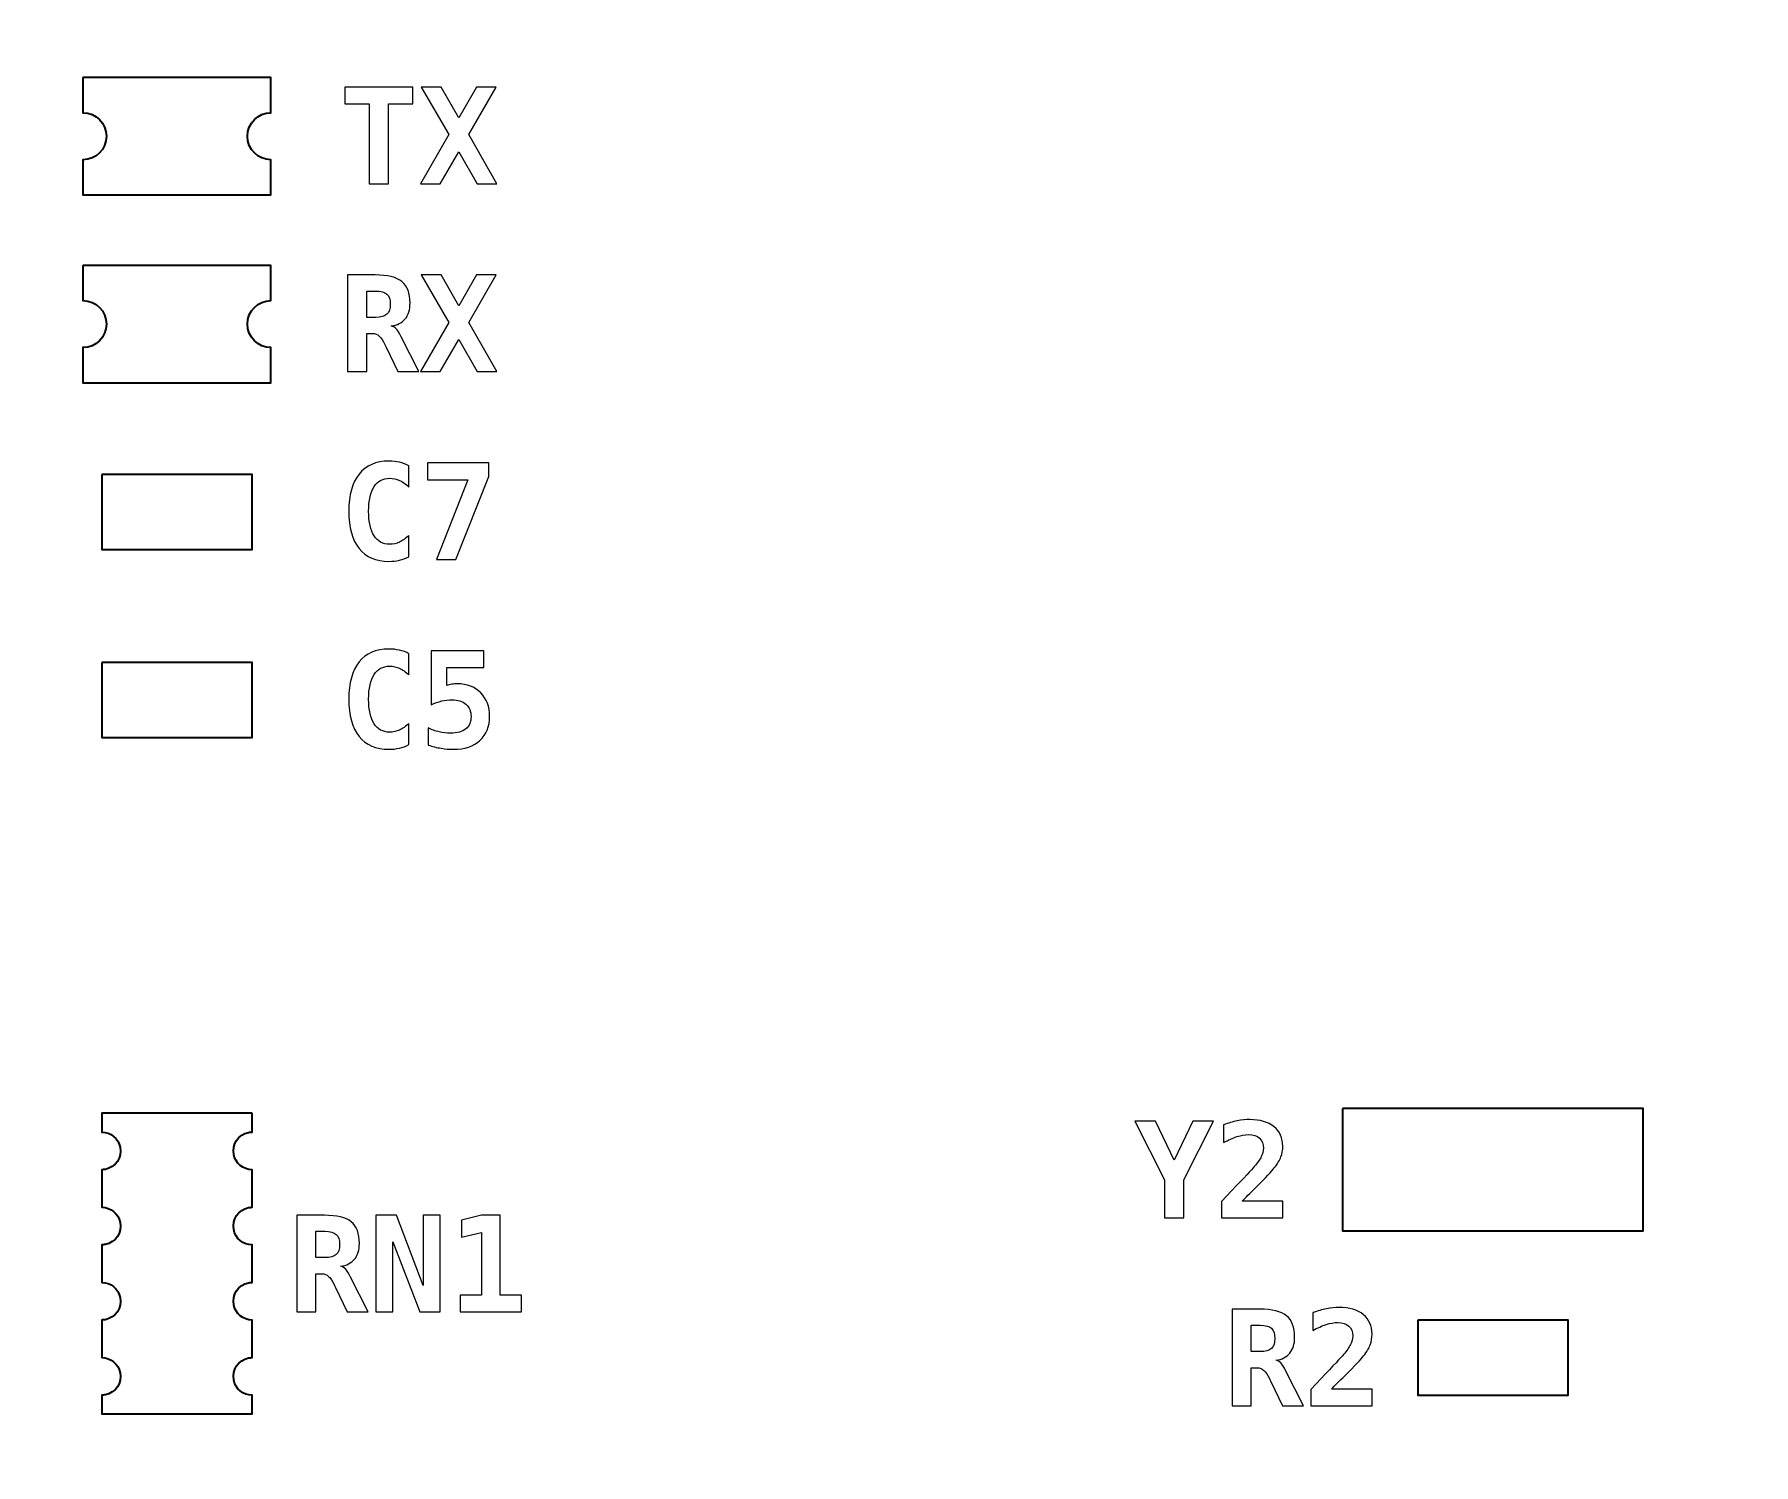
# Model space of a CAD drawing. Header units: centimetres. Extents: x -14.31 to -6.69, y -17.55 to -12.15.
# Drawn here: x -10.959 to -9.13, y -15.315 to -13.793 of the extents above; entities that cross this region are included whole.
import ezdxf

# ---------------------------------------------------------------- set-up
doc = ezdxf.new("R2010")
doc.units = ezdxf.units.CM
doc.header["$MEASUREMENT"] = 0
doc.layers.add('Layer 1', color=7, linetype='Continuous')

msp = doc.modelspace()

# ---------------------------------------------------------------- linework, layer by layer
at = {"layer": 'Layer 1', "color": 7, "lineweight": 35}
for points, knots in [([(-13.60478, -12.19155), (-13.60478, -12.19155), (-13.60478, -17.54618), (-13.60478, -17.54618), (-13.60478, -17.54618), (-13.60478, -17.54618), (-7.00326, -17.54618), (-7.00326, -17.54618), (-7.00326, -17.54618), (-7.00326, -17.54618), (-6.91925, -17.25396), (-6.91925, -17.25396), (-6.91925, -17.25396), (-6.91925, -17.25396), (-6.69233, -17.01606), (-6.69233, -17.01606), (-6.69233, -17.01606), (-6.69233, -17.01606), (-6.69233, -13.6785), (-6.69233, -13.6785), (-6.69233, -13.6785), (-6.69233, -13.6785), (-6.91782, -13.42932), (-6.91782, -13.42932), (-6.91782, -13.42932), (-6.91782, -13.42932), (-6.91782, -12.15382), (-6.91782, -12.15382), (-6.91782, -12.15382), (-6.91782, -12.15382), (-13.60478, -12.19155), (-13.60478, -12.19155)], [0, 0, 0, 0, 0.125, 0.125, 0.125, 0.125, 0.25, 0.25, 0.25, 0.25, 0.375, 0.375, 0.375, 0.375, 0.5, 0.5, 0.5, 0.5, 0.625, 0.625, 0.625, 0.625, 0.75, 0.75, 0.75, 0.75, 0.875, 0.875, 0.875, 0.875, 1, 1, 1, 1]), ([(-10.90767, -13.83894), (-10.90767, -13.83894), (-10.70767, -13.83894), (-10.70767, -13.83894), (-10.70767, -13.83894), (-10.70767, -13.83894), (-10.70767, -13.87645), (-10.70767, -13.87645), (-10.70767, -13.87645), (-10.72148, -13.87646), (-10.73267, -13.88764), (-10.73267, -13.90145), (-10.73267, -13.90145), (-10.73267, -13.91525), (-10.72148, -13.92644), (-10.70767, -13.92645), (-10.70767, -13.92645), (-10.70767, -13.92645), (-10.70767, -13.96394), (-10.70767, -13.96394), (-10.70767, -13.96394), (-10.70767, -13.96394), (-10.90767, -13.96394), (-10.90767, -13.96394), (-10.90767, -13.96394), (-10.90767, -13.96394), (-10.90767, -13.92645), (-10.90767, -13.92645), (-10.90767, -13.92645), (-10.90767, -13.92645), (-10.90766, -13.92645), (-10.90766, -13.92645), (-10.90766, -13.92645), (-10.89386, -13.92645), (-10.88267, -13.91525), (-10.88267, -13.90145), (-10.88267, -13.90145), (-10.88267, -13.88764), (-10.89386, -13.87645), (-10.90766, -13.87645), (-10.90766, -13.87645), (-10.90766, -13.87645), (-10.90767, -13.87645), (-10.90767, -13.87645), (-10.90767, -13.87645), (-10.90767, -13.87645), (-10.90767, -13.83894), (-10.90767, -13.83894)], [0, 0, 0, 0, 0.0833333, 0.0833333, 0.0833333, 0.0833333, 0.1666667, 0.1666667, 0.1666667, 0.1666667, 0.25, 0.25, 0.25, 0.25, 0.3333333, 0.3333333, 0.3333333, 0.3333333, 0.4166667, 0.4166667, 0.4166667, 0.4166667, 0.5, 0.5, 0.5, 0.5, 0.5833333, 0.5833333, 0.5833333, 0.5833333, 0.6666667, 0.6666667, 0.6666667, 0.6666667, 0.75, 0.75, 0.75, 0.75, 0.8333333, 0.8333333, 0.8333333, 0.8333333, 0.9166667, 0.9166667, 0.9166667, 0.9166667, 1, 1, 1, 1]), ([(-10.90767, -14.03894), (-10.90767, -14.03894), (-10.70767, -14.03894), (-10.70767, -14.03894), (-10.70767, -14.03894), (-10.70767, -14.03894), (-10.70767, -14.07645), (-10.70767, -14.07645), (-10.70767, -14.07645), (-10.72148, -14.07646), (-10.73267, -14.08764), (-10.73267, -14.10145), (-10.73267, -14.10145), (-10.73267, -14.11525), (-10.72148, -14.12644), (-10.70767, -14.12645), (-10.70767, -14.12645), (-10.70767, -14.12645), (-10.70767, -14.16394), (-10.70767, -14.16394), (-10.70767, -14.16394), (-10.70767, -14.16394), (-10.90767, -14.16394), (-10.90767, -14.16394), (-10.90767, -14.16394), (-10.90767, -14.16394), (-10.90767, -14.12645), (-10.90767, -14.12645), (-10.90767, -14.12645), (-10.90767, -14.12645), (-10.90766, -14.12645), (-10.90766, -14.12645), (-10.90766, -14.12645), (-10.89386, -14.12645), (-10.88267, -14.11525), (-10.88267, -14.10145), (-10.88267, -14.10145), (-10.88267, -14.08764), (-10.89386, -14.07645), (-10.90766, -14.07645), (-10.90766, -14.07645), (-10.90766, -14.07645), (-10.90767, -14.07645), (-10.90767, -14.07645), (-10.90767, -14.07645), (-10.90767, -14.07645), (-10.90767, -14.03894), (-10.90767, -14.03894)], [0, 0, 0, 0, 0.0833333, 0.0833333, 0.0833333, 0.0833333, 0.1666667, 0.1666667, 0.1666667, 0.1666667, 0.25, 0.25, 0.25, 0.25, 0.3333333, 0.3333333, 0.3333333, 0.3333333, 0.4166667, 0.4166667, 0.4166667, 0.4166667, 0.5, 0.5, 0.5, 0.5, 0.5833333, 0.5833333, 0.5833333, 0.5833333, 0.6666667, 0.6666667, 0.6666667, 0.6666667, 0.75, 0.75, 0.75, 0.75, 0.8333333, 0.8333333, 0.8333333, 0.8333333, 0.9166667, 0.9166667, 0.9166667, 0.9166667, 1, 1, 1, 1]), ([(-10.88767, -14.26144), (-10.88767, -14.26144), (-10.72767, -14.26144), (-10.72767, -14.26144), (-10.72767, -14.26144), (-10.72767, -14.26144), (-10.72767, -14.34144), (-10.72767, -14.34144), (-10.72767, -14.34144), (-10.72767, -14.34144), (-10.88767, -14.34144), (-10.88767, -14.34144), (-10.88767, -14.34144), (-10.88767, -14.34144), (-10.88767, -14.26144), (-10.88767, -14.26144)], [0, 0, 0, 0, 0.25, 0.25, 0.25, 0.25, 0.5, 0.5, 0.5, 0.5, 0.75, 0.75, 0.75, 0.75, 1, 1, 1, 1]), ([(-10.88767, -14.46144), (-10.88767, -14.46144), (-10.72767, -14.46144), (-10.72767, -14.46144), (-10.72767, -14.46144), (-10.72767, -14.46144), (-10.72767, -14.54144), (-10.72767, -14.54144), (-10.72767, -14.54144), (-10.72767, -14.54144), (-10.88767, -14.54144), (-10.88767, -14.54144), (-10.88767, -14.54144), (-10.88767, -14.54144), (-10.88767, -14.46144), (-10.88767, -14.46144)], [0, 0, 0, 0, 0.25, 0.25, 0.25, 0.25, 0.5, 0.5, 0.5, 0.5, 0.75, 0.75, 0.75, 0.75, 1, 1, 1, 1]), ([(-9.56767, -14.93644), (-9.56767, -14.93644), (-9.24767, -14.93644), (-9.24767, -14.93644), (-9.24767, -14.93644), (-9.24767, -14.93644), (-9.24767, -15.06644), (-9.24767, -15.06644), (-9.24767, -15.06644), (-9.24767, -15.06644), (-9.56767, -15.06644), (-9.56767, -15.06644), (-9.56767, -15.06644), (-9.56767, -15.06644), (-9.56767, -14.93644), (-9.56767, -14.93644)], [0, 0, 0, 0, 0.25, 0.25, 0.25, 0.25, 0.5, 0.5, 0.5, 0.5, 0.75, 0.75, 0.75, 0.75, 1, 1, 1, 1]), ([(-9.48767, -15.16144), (-9.48767, -15.16144), (-9.32767, -15.16144), (-9.32767, -15.16144), (-9.32767, -15.16144), (-9.32767, -15.16144), (-9.32767, -15.24144), (-9.32767, -15.24144), (-9.32767, -15.24144), (-9.32767, -15.24144), (-9.48767, -15.24144), (-9.48767, -15.24144), (-9.48767, -15.24144), (-9.48767, -15.24144), (-9.48767, -15.16144), (-9.48767, -15.16144)], [0, 0, 0, 0, 0.25, 0.25, 0.25, 0.25, 0.5, 0.5, 0.5, 0.5, 0.75, 0.75, 0.75, 0.75, 1, 1, 1, 1])]:
    msp.add_open_spline(points, degree=3, knots=knots, dxfattribs=at)
at = {"layer": 'Layer 1', "color": 250}
for points, knots in [([(-10.58272, -13.952), (-10.58272, -13.952), (-10.60304, -13.952), (-10.60304, -13.952), (-10.60304, -13.952), (-10.60304, -13.952), (-10.60304, -13.86691), (-10.60304, -13.86691), (-10.60304, -13.86691), (-10.60304, -13.86691), (-10.62914, -13.86691), (-10.62914, -13.86691), (-10.62914, -13.86691), (-10.62914, -13.86691), (-10.62914, -13.84913), (-10.62914, -13.84913), (-10.62914, -13.84913), (-10.62914, -13.84913), (-10.55661, -13.84913), (-10.55661, -13.84913), (-10.55661, -13.84913), (-10.55661, -13.84913), (-10.55661, -13.86691), (-10.55661, -13.86691), (-10.55661, -13.86691), (-10.55661, -13.86691), (-10.58272, -13.86691), (-10.58272, -13.86691), (-10.58272, -13.86691), (-10.58272, -13.86691), (-10.58272, -13.952), (-10.58272, -13.952)], [0, 0, 0, 0, 0.125, 0.125, 0.125, 0.125, 0.25, 0.25, 0.25, 0.25, 0.375, 0.375, 0.375, 0.375, 0.5, 0.5, 0.5, 0.5, 0.625, 0.625, 0.625, 0.625, 0.75, 0.75, 0.75, 0.75, 0.875, 0.875, 0.875, 0.875, 1, 1, 1, 1]), ([(-10.46731, -13.952), (-10.46731, -13.952), (-10.48831, -13.952), (-10.48831, -13.952), (-10.48831, -13.952), (-10.48831, -13.952), (-10.50795, -13.91797), (-10.50795, -13.91797), (-10.50795, -13.91797), (-10.50795, -13.91797), (-10.52754, -13.952), (-10.52754, -13.952), (-10.52754, -13.952), (-10.52754, -13.952), (-10.54854, -13.952), (-10.54854, -13.952), (-10.54854, -13.952), (-10.54854, -13.952), (-10.51837, -13.89977), (-10.51837, -13.89977), (-10.51837, -13.89977), (-10.51837, -13.89977), (-10.54772, -13.84913), (-10.54772, -13.84913), (-10.54772, -13.84913), (-10.54772, -13.84913), (-10.52669, -13.84913), (-10.52669, -13.84913), (-10.52669, -13.84913), (-10.52669, -13.84913), (-10.50795, -13.88187), (-10.50795, -13.88187), (-10.50795, -13.88187), (-10.50795, -13.88187), (-10.48916, -13.84913), (-10.48916, -13.84913), (-10.48916, -13.84913), (-10.48916, -13.84913), (-10.46813, -13.84913), (-10.46813, -13.84913), (-10.46813, -13.84913), (-10.46813, -13.84913), (-10.49734, -13.89977), (-10.49734, -13.89977), (-10.49734, -13.89977), (-10.49734, -13.89977), (-10.46731, -13.952), (-10.46731, -13.952)], [0, 0, 0, 0, 0.0833333, 0.0833333, 0.0833333, 0.0833333, 0.1666667, 0.1666667, 0.1666667, 0.1666667, 0.25, 0.25, 0.25, 0.25, 0.3333333, 0.3333333, 0.3333333, 0.3333333, 0.4166667, 0.4166667, 0.4166667, 0.4166667, 0.5, 0.5, 0.5, 0.5, 0.5833333, 0.5833333, 0.5833333, 0.5833333, 0.6666667, 0.6666667, 0.6666667, 0.6666667, 0.75, 0.75, 0.75, 0.75, 0.8333333, 0.8333333, 0.8333333, 0.8333333, 0.9166667, 0.9166667, 0.9166667, 0.9166667, 1, 1, 1, 1]), ([(-10.57975, -14.10343), (-10.57773, -14.10383), (-10.57597, -14.1048), (-10.57448, -14.1063), (-10.57448, -14.1063), (-10.57298, -14.10779), (-10.57117, -14.1107), (-10.569, -14.11501), (-10.569, -14.11501), (-10.569, -14.11501), (-10.55038, -14.152), (-10.55038, -14.152), (-10.55038, -14.152), (-10.55038, -14.152), (-10.57272, -14.152), (-10.57272, -14.152), (-10.57272, -14.152), (-10.57272, -14.152), (-10.58511, -14.12604), (-10.58511, -14.12604), (-10.58511, -14.12604), (-10.58549, -14.12531), (-10.58599, -14.1243), (-10.58657, -14.123), (-10.58657, -14.123), (-10.59019, -14.11524), (-10.59448, -14.11136), (-10.59939, -14.11136), (-10.59939, -14.11136), (-10.59939, -14.11136), (-10.60586, -14.11136), (-10.60586, -14.11136), (-10.60586, -14.11136), (-10.60586, -14.11136), (-10.60586, -14.152), (-10.60586, -14.152), (-10.60586, -14.152), (-10.60586, -14.152), (-10.62618, -14.152), (-10.62618, -14.152), (-10.62618, -14.152), (-10.62618, -14.152), (-10.62618, -14.04913), (-10.62618, -14.04913), (-10.62618, -14.04913), (-10.62618, -14.04913), (-10.59683, -14.04913), (-10.59683, -14.04913), (-10.59683, -14.04913), (-10.58361, -14.04913), (-10.57411, -14.05148), (-10.56835, -14.05616), (-10.56835, -14.05616), (-10.56258, -14.06084), (-10.55969, -14.06846), (-10.55969, -14.07905), (-10.55969, -14.07905), (-10.55969, -14.0861), (-10.56141, -14.09175), (-10.56487, -14.09593), (-10.56487, -14.09593), (-10.5683, -14.1001), (-10.57326, -14.10261), (-10.57975, -14.10343)], [0, 0, 0, 0, 0.0625, 0.0625, 0.0625, 0.0625, 0.125, 0.125, 0.125, 0.125, 0.1875, 0.1875, 0.1875, 0.1875, 0.25, 0.25, 0.25, 0.25, 0.3125, 0.3125, 0.3125, 0.3125, 0.375, 0.375, 0.375, 0.375, 0.4375, 0.4375, 0.4375, 0.4375, 0.5, 0.5, 0.5, 0.5, 0.5625, 0.5625, 0.5625, 0.5625, 0.625, 0.625, 0.625, 0.625, 0.6875, 0.6875, 0.6875, 0.6875, 0.75, 0.75, 0.75, 0.75, 0.8125, 0.8125, 0.8125, 0.8125, 0.875, 0.875, 0.875, 0.875, 0.9375, 0.9375, 0.9375, 0.9375, 1, 1, 1, 1]), ([(-10.46731, -14.152), (-10.46731, -14.152), (-10.48831, -14.152), (-10.48831, -14.152), (-10.48831, -14.152), (-10.48831, -14.152), (-10.50795, -14.11797), (-10.50795, -14.11797), (-10.50795, -14.11797), (-10.50795, -14.11797), (-10.52754, -14.152), (-10.52754, -14.152), (-10.52754, -14.152), (-10.52754, -14.152), (-10.54854, -14.152), (-10.54854, -14.152), (-10.54854, -14.152), (-10.54854, -14.152), (-10.51837, -14.09977), (-10.51837, -14.09977), (-10.51837, -14.09977), (-10.51837, -14.09977), (-10.54772, -14.04913), (-10.54772, -14.04913), (-10.54772, -14.04913), (-10.54772, -14.04913), (-10.52669, -14.04913), (-10.52669, -14.04913), (-10.52669, -14.04913), (-10.52669, -14.04913), (-10.50795, -14.08187), (-10.50795, -14.08187), (-10.50795, -14.08187), (-10.50795, -14.08187), (-10.48916, -14.04913), (-10.48916, -14.04913), (-10.48916, -14.04913), (-10.48916, -14.04913), (-10.46813, -14.04913), (-10.46813, -14.04913), (-10.46813, -14.04913), (-10.46813, -14.04913), (-10.49734, -14.09977), (-10.49734, -14.09977), (-10.49734, -14.09977), (-10.49734, -14.09977), (-10.46731, -14.152), (-10.46731, -14.152)], [0, 0, 0, 0, 0.0833333, 0.0833333, 0.0833333, 0.0833333, 0.1666667, 0.1666667, 0.1666667, 0.1666667, 0.25, 0.25, 0.25, 0.25, 0.3333333, 0.3333333, 0.3333333, 0.3333333, 0.4166667, 0.4166667, 0.4166667, 0.4166667, 0.5, 0.5, 0.5, 0.5, 0.5833333, 0.5833333, 0.5833333, 0.5833333, 0.6666667, 0.6666667, 0.6666667, 0.6666667, 0.75, 0.75, 0.75, 0.75, 0.8333333, 0.8333333, 0.8333333, 0.8333333, 0.9166667, 0.9166667, 0.9166667, 0.9166667, 1, 1, 1, 1]), ([(-10.60586, -14.06623), (-10.60586, -14.06623), (-10.60586, -14.09426), (-10.60586, -14.09426), (-10.60586, -14.09426), (-10.60586, -14.09426), (-10.59629, -14.09426), (-10.59629, -14.09426), (-10.59629, -14.09426), (-10.59074, -14.09426), (-10.58674, -14.09318), (-10.58434, -14.09099), (-10.58434, -14.09099), (-10.58192, -14.08881), (-10.58072, -14.08521), (-10.58072, -14.08022), (-10.58072, -14.08022), (-10.58072, -14.07521), (-10.58192, -14.07161), (-10.58429, -14.06947), (-10.58429, -14.06947), (-10.58669, -14.06731), (-10.59069, -14.06623), (-10.59629, -14.06623), (-10.59629, -14.06623), (-10.59629, -14.06623), (-10.60586, -14.06623), (-10.60586, -14.06623)], [0, 0, 0, 0, 0.1428571, 0.1428571, 0.1428571, 0.1428571, 0.2857143, 0.2857143, 0.2857143, 0.2857143, 0.4285714, 0.4285714, 0.4285714, 0.4285714, 0.5714286, 0.5714286, 0.5714286, 0.5714286, 0.7142857, 0.7142857, 0.7142857, 0.7142857, 0.8571429, 0.8571429, 0.8571429, 0.8571429, 1, 1, 1, 1]), ([(-10.56087, -14.34904), (-10.56409, -14.35068), (-10.56745, -14.35193), (-10.571, -14.35275), (-10.571, -14.35275), (-10.57453, -14.35358), (-10.57825, -14.354), (-10.58215, -14.354), (-10.58215, -14.354), (-10.59603, -14.354), (-10.60663, -14.34944), (-10.61392, -14.34029), (-10.61392, -14.34029), (-10.62124, -14.33114), (-10.62488, -14.31795), (-10.62488, -14.30066), (-10.62488, -14.30066), (-10.62488, -14.28335), (-10.62124, -14.27013), (-10.61392, -14.26098), (-10.61392, -14.26098), (-10.60663, -14.25184), (-10.59603, -14.24727), (-10.58215, -14.24727), (-10.58215, -14.24727), (-10.57825, -14.24727), (-10.57451, -14.2477), (-10.57093, -14.24852), (-10.57093, -14.24852), (-10.56733, -14.24934), (-10.564, -14.25059), (-10.56087, -14.25224), (-10.56087, -14.25224), (-10.56087, -14.25224), (-10.56087, -14.27484), (-10.56087, -14.27484), (-10.56087, -14.27484), (-10.56435, -14.27161), (-10.56776, -14.26926), (-10.57103, -14.26776), (-10.57103, -14.26776), (-10.57432, -14.26628), (-10.57771, -14.26552), (-10.58121, -14.26552), (-10.58121, -14.26552), (-10.58864, -14.26552), (-10.59426, -14.26849), (-10.59805, -14.27439), (-10.59805, -14.27439), (-10.60184, -14.28029), (-10.60374, -14.28904), (-10.60374, -14.30066), (-10.60374, -14.30066), (-10.60374, -14.31225), (-10.60184, -14.32098), (-10.59805, -14.32688), (-10.59805, -14.32688), (-10.59426, -14.33279), (-10.58864, -14.33575), (-10.58121, -14.33575), (-10.58121, -14.33575), (-10.57771, -14.33575), (-10.57432, -14.335), (-10.57103, -14.33351), (-10.57103, -14.33351), (-10.56776, -14.33201), (-10.56435, -14.32966), (-10.56087, -14.32644), (-10.56087, -14.32644), (-10.56087, -14.32644), (-10.56087, -14.34904), (-10.56087, -14.34904)], [0, 0, 0, 0, 0.0555556, 0.0555556, 0.0555556, 0.0555556, 0.1111111, 0.1111111, 0.1111111, 0.1111111, 0.1666667, 0.1666667, 0.1666667, 0.1666667, 0.2222222, 0.2222222, 0.2222222, 0.2222222, 0.2777778, 0.2777778, 0.2777778, 0.2777778, 0.3333333, 0.3333333, 0.3333333, 0.3333333, 0.3888889, 0.3888889, 0.3888889, 0.3888889, 0.4444444, 0.4444444, 0.4444444, 0.4444444, 0.5, 0.5, 0.5, 0.5, 0.5555556, 0.5555556, 0.5555556, 0.5555556, 0.6111111, 0.6111111, 0.6111111, 0.6111111, 0.6666667, 0.6666667, 0.6666667, 0.6666667, 0.7222222, 0.7222222, 0.7222222, 0.7222222, 0.7777778, 0.7777778, 0.7777778, 0.7777778, 0.8333333, 0.8333333, 0.8333333, 0.8333333, 0.8888889, 0.8888889, 0.8888889, 0.8888889, 0.9444444, 0.9444444, 0.9444444, 0.9444444, 1, 1, 1, 1]), ([(-10.54109, -14.24913), (-10.54109, -14.24913), (-10.47604, -14.24913), (-10.47604, -14.24913), (-10.47604, -14.24913), (-10.47604, -14.24913), (-10.47604, -14.26352), (-10.47604, -14.26352), (-10.47604, -14.26352), (-10.47604, -14.26352), (-10.51091, -14.352), (-10.51091, -14.352), (-10.51091, -14.352), (-10.51091, -14.352), (-10.53166, -14.352), (-10.53166, -14.352), (-10.53166, -14.352), (-10.53166, -14.352), (-10.49817, -14.26705), (-10.49817, -14.26705), (-10.49817, -14.26705), (-10.49817, -14.26705), (-10.54109, -14.26705), (-10.54109, -14.26705), (-10.54109, -14.26705), (-10.54109, -14.26705), (-10.54109, -14.24913), (-10.54109, -14.24913)], [0, 0, 0, 0, 0.1428571, 0.1428571, 0.1428571, 0.1428571, 0.2857143, 0.2857143, 0.2857143, 0.2857143, 0.4285714, 0.4285714, 0.4285714, 0.4285714, 0.5714286, 0.5714286, 0.5714286, 0.5714286, 0.7142857, 0.7142857, 0.7142857, 0.7142857, 0.8571429, 0.8571429, 0.8571429, 0.8571429, 1, 1, 1, 1]), ([(-10.56087, -14.54904), (-10.56409, -14.55068), (-10.56745, -14.55193), (-10.571, -14.55275), (-10.571, -14.55275), (-10.57453, -14.55358), (-10.57825, -14.554), (-10.58215, -14.554), (-10.58215, -14.554), (-10.59603, -14.554), (-10.60663, -14.54944), (-10.61392, -14.54029), (-10.61392, -14.54029), (-10.62124, -14.53114), (-10.62488, -14.51795), (-10.62488, -14.50066), (-10.62488, -14.50066), (-10.62488, -14.48335), (-10.62124, -14.47013), (-10.61392, -14.46098), (-10.61392, -14.46098), (-10.60663, -14.45184), (-10.59603, -14.44727), (-10.58215, -14.44727), (-10.58215, -14.44727), (-10.57825, -14.44727), (-10.57451, -14.4477), (-10.57093, -14.44852), (-10.57093, -14.44852), (-10.56733, -14.44934), (-10.564, -14.45059), (-10.56087, -14.45224), (-10.56087, -14.45224), (-10.56087, -14.45224), (-10.56087, -14.47484), (-10.56087, -14.47484), (-10.56087, -14.47484), (-10.56435, -14.47161), (-10.56776, -14.46926), (-10.57103, -14.46776), (-10.57103, -14.46776), (-10.57432, -14.46628), (-10.57771, -14.46552), (-10.58121, -14.46552), (-10.58121, -14.46552), (-10.58864, -14.46552), (-10.59426, -14.46849), (-10.59805, -14.47439), (-10.59805, -14.47439), (-10.60184, -14.48029), (-10.60374, -14.48904), (-10.60374, -14.50066), (-10.60374, -14.50066), (-10.60374, -14.51225), (-10.60184, -14.52098), (-10.59805, -14.52688), (-10.59805, -14.52688), (-10.59426, -14.53279), (-10.58864, -14.53575), (-10.58121, -14.53575), (-10.58121, -14.53575), (-10.57771, -14.53575), (-10.57432, -14.535), (-10.57103, -14.53351), (-10.57103, -14.53351), (-10.56776, -14.53201), (-10.56435, -14.52966), (-10.56087, -14.52644), (-10.56087, -14.52644), (-10.56087, -14.52644), (-10.56087, -14.54904), (-10.56087, -14.54904)], [0, 0, 0, 0, 0.0555556, 0.0555556, 0.0555556, 0.0555556, 0.1111111, 0.1111111, 0.1111111, 0.1111111, 0.1666667, 0.1666667, 0.1666667, 0.1666667, 0.2222222, 0.2222222, 0.2222222, 0.2222222, 0.2777778, 0.2777778, 0.2777778, 0.2777778, 0.3333333, 0.3333333, 0.3333333, 0.3333333, 0.3888889, 0.3888889, 0.3888889, 0.3888889, 0.4444444, 0.4444444, 0.4444444, 0.4444444, 0.5, 0.5, 0.5, 0.5, 0.5555556, 0.5555556, 0.5555556, 0.5555556, 0.6111111, 0.6111111, 0.6111111, 0.6111111, 0.6666667, 0.6666667, 0.6666667, 0.6666667, 0.7222222, 0.7222222, 0.7222222, 0.7222222, 0.7777778, 0.7777778, 0.7777778, 0.7777778, 0.8333333, 0.8333333, 0.8333333, 0.8333333, 0.8888889, 0.8888889, 0.8888889, 0.8888889, 0.9444444, 0.9444444, 0.9444444, 0.9444444, 1, 1, 1, 1]), ([(-10.53711, -14.44913), (-10.53711, -14.44913), (-10.48123, -14.44913), (-10.48123, -14.44913), (-10.48123, -14.44913), (-10.48123, -14.44913), (-10.48123, -14.46705), (-10.48123, -14.46705), (-10.48123, -14.46705), (-10.48123, -14.46705), (-10.52065, -14.46705), (-10.52065, -14.46705), (-10.52065, -14.46705), (-10.52065, -14.46705), (-10.52065, -14.48613), (-10.52065, -14.48613), (-10.52065, -14.48613), (-10.519, -14.48549), (-10.51722, -14.48502), (-10.51533, -14.48471), (-10.51533, -14.48471), (-10.51345, -14.48441), (-10.51145, -14.48427), (-10.50934, -14.48427), (-10.50934, -14.48427), (-10.49915, -14.48427), (-10.49088, -14.48749), (-10.48453, -14.49391), (-10.48453, -14.49391), (-10.4782, -14.50035), (-10.47502, -14.5087), (-10.47502, -14.519), (-10.47502, -14.519), (-10.47502, -14.5298), (-10.47846, -14.53831), (-10.48532, -14.54459), (-10.48532, -14.54459), (-10.49219, -14.55087), (-10.50155, -14.554), (-10.51341, -14.554), (-10.51341, -14.554), (-10.5178, -14.554), (-10.52227, -14.55362), (-10.52676, -14.55289), (-10.52676, -14.55289), (-10.53126, -14.55216), (-10.53587, -14.55106), (-10.54055, -14.54958), (-10.54055, -14.54958), (-10.54055, -14.54958), (-10.54055, -14.53126), (-10.54055, -14.53126), (-10.54055, -14.53126), (-10.53674, -14.53314), (-10.53281, -14.53455), (-10.52881, -14.53549), (-10.52881, -14.53549), (-10.52479, -14.53643), (-10.52074, -14.5369), (-10.5167, -14.5369), (-10.5167, -14.5369), (-10.50955, -14.5369), (-10.50409, -14.53537), (-10.50038, -14.53232), (-10.50038, -14.53232), (-10.49666, -14.52926), (-10.4948, -14.52484), (-10.4948, -14.519), (-10.4948, -14.519), (-10.4948, -14.51362), (-10.49666, -14.50931), (-10.50035, -14.50607), (-10.50035, -14.50607), (-10.50405, -14.50285), (-10.50898, -14.50122), (-10.51512, -14.50122), (-10.51512, -14.50122), (-10.51877, -14.50122), (-10.52239, -14.50167), (-10.52606, -14.50256), (-10.52606, -14.50256), (-10.5297, -14.50346), (-10.5334, -14.50482), (-10.53711, -14.50661), (-10.53711, -14.50661), (-10.53711, -14.50661), (-10.53711, -14.44913), (-10.53711, -14.44913)], [0, 0, 0, 0, 0.0454545, 0.0454545, 0.0454545, 0.0454545, 0.0909091, 0.0909091, 0.0909091, 0.0909091, 0.1363636, 0.1363636, 0.1363636, 0.1363636, 0.1818182, 0.1818182, 0.1818182, 0.1818182, 0.2272727, 0.2272727, 0.2272727, 0.2272727, 0.2727273, 0.2727273, 0.2727273, 0.2727273, 0.3181818, 0.3181818, 0.3181818, 0.3181818, 0.3636364, 0.3636364, 0.3636364, 0.3636364, 0.4090909, 0.4090909, 0.4090909, 0.4090909, 0.4545455, 0.4545455, 0.4545455, 0.4545455, 0.5, 0.5, 0.5, 0.5, 0.5454545, 0.5454545, 0.5454545, 0.5454545, 0.5909091, 0.5909091, 0.5909091, 0.5909091, 0.6363636, 0.6363636, 0.6363636, 0.6363636, 0.6818182, 0.6818182, 0.6818182, 0.6818182, 0.7272727, 0.7272727, 0.7272727, 0.7272727, 0.7727273, 0.7727273, 0.7727273, 0.7727273, 0.8181818, 0.8181818, 0.8181818, 0.8181818, 0.8636364, 0.8636364, 0.8636364, 0.8636364, 0.9090909, 0.9090909, 0.9090909, 0.9090909, 0.9545455, 0.9545455, 0.9545455, 0.9545455, 1, 1, 1, 1]), ([(-9.78872, -14.94994), (-9.78872, -14.94994), (-9.7668, -14.94994), (-9.7668, -14.94994), (-9.7668, -14.94994), (-9.7668, -14.94994), (-9.74681, -14.99129), (-9.74681, -14.99129), (-9.74681, -14.99129), (-9.74681, -14.99129), (-9.72677, -14.94994), (-9.72677, -14.94994), (-9.72677, -14.94994), (-9.72677, -14.94994), (-9.70485, -14.94994), (-9.70485, -14.94994), (-9.70485, -14.94994), (-9.70485, -14.94994), (-9.73663, -15.01229), (-9.73663, -15.01229), (-9.73663, -15.01229), (-9.73663, -15.01229), (-9.73663, -15.05281), (-9.73663, -15.05281), (-9.73663, -15.05281), (-9.73663, -15.05281), (-9.75695, -15.05281), (-9.75695, -15.05281), (-9.75695, -15.05281), (-9.75695, -15.05281), (-9.75695, -15.01229), (-9.75695, -15.01229), (-9.75695, -15.01229), (-9.75695, -15.01229), (-9.78872, -14.94994), (-9.78872, -14.94994)], [0, 0, 0, 0, 0.1111111, 0.1111111, 0.1111111, 0.1111111, 0.2222222, 0.2222222, 0.2222222, 0.2222222, 0.3333333, 0.3333333, 0.3333333, 0.3333333, 0.4444444, 0.4444444, 0.4444444, 0.4444444, 0.5555556, 0.5555556, 0.5555556, 0.5555556, 0.6666667, 0.6666667, 0.6666667, 0.6666667, 0.7777778, 0.7777778, 0.7777778, 0.7777778, 0.8888889, 0.8888889, 0.8888889, 0.8888889, 1, 1, 1, 1]), ([(-9.67442, -15.03489), (-9.67442, -15.03489), (-9.63107, -15.03489), (-9.63107, -15.03489), (-9.63107, -15.03489), (-9.63107, -15.03489), (-9.63107, -15.05281), (-9.63107, -15.05281), (-9.63107, -15.05281), (-9.63107, -15.05281), (-9.69638, -15.05281), (-9.69638, -15.05281), (-9.69638, -15.05281), (-9.69638, -15.05281), (-9.69638, -15.03543), (-9.69638, -15.03543), (-9.69638, -15.03543), (-9.69638, -15.03543), (-9.68535, -15.02374), (-9.68535, -15.02374), (-9.68535, -15.02374), (-9.67228, -15.00982), (-9.66433, -15.00126), (-9.66153, -14.99804), (-9.66153, -14.99804), (-9.6581, -14.99408), (-9.6556, -14.99058), (-9.6541, -14.98752), (-9.6541, -14.98752), (-9.65257, -14.98447), (-9.65182, -14.98146), (-9.65182, -14.97847), (-9.65182, -14.97847), (-9.65182, -14.97388), (-9.6532, -14.97033), (-9.65598, -14.96784), (-9.65598, -14.96784), (-9.65875, -14.96532), (-9.66271, -14.96408), (-9.66779, -14.96408), (-9.66779, -14.96408), (-9.67143, -14.96408), (-9.6755, -14.9648), (-9.68002, -14.96624), (-9.68002, -14.96624), (-9.68455, -14.9677), (-9.68926, -14.96979), (-9.69417, -14.97254), (-9.69417, -14.97254), (-9.69417, -14.97254), (-9.69417, -14.95359), (-9.69417, -14.95359), (-9.69417, -14.95359), (-9.68926, -14.9518), (-9.68446, -14.95043), (-9.67973, -14.94949), (-9.67973, -14.94949), (-9.67503, -14.94855), (-9.67051, -14.94808), (-9.66621, -14.94808), (-9.66621, -14.94808), (-9.65532, -14.94808), (-9.64676, -14.95062), (-9.64055, -14.9557), (-9.64055, -14.9557), (-9.63432, -14.96076), (-9.63122, -14.9677), (-9.63122, -14.97647), (-9.63122, -14.97647), (-9.63122, -14.98051), (-9.6319, -14.9843), (-9.63324, -14.98783), (-9.63324, -14.98783), (-9.6346, -14.99138), (-9.63693, -14.99531), (-9.64025, -14.99961), (-9.64025, -14.99961), (-9.64267, -15.00274), (-9.64935, -15.00977), (-9.66028, -15.02071), (-9.66028, -15.02071), (-9.66621, -15.02661), (-9.67091, -15.03136), (-9.67442, -15.03489)], [0, 0, 0, 0, 0.047619, 0.047619, 0.047619, 0.047619, 0.0952381, 0.0952381, 0.0952381, 0.0952381, 0.1428571, 0.1428571, 0.1428571, 0.1428571, 0.1904762, 0.1904762, 0.1904762, 0.1904762, 0.2380952, 0.2380952, 0.2380952, 0.2380952, 0.2857143, 0.2857143, 0.2857143, 0.2857143, 0.3333333, 0.3333333, 0.3333333, 0.3333333, 0.3809524, 0.3809524, 0.3809524, 0.3809524, 0.4285714, 0.4285714, 0.4285714, 0.4285714, 0.4761905, 0.4761905, 0.4761905, 0.4761905, 0.5238095, 0.5238095, 0.5238095, 0.5238095, 0.5714286, 0.5714286, 0.5714286, 0.5714286, 0.6190476, 0.6190476, 0.6190476, 0.6190476, 0.6666667, 0.6666667, 0.6666667, 0.6666667, 0.7142857, 0.7142857, 0.7142857, 0.7142857, 0.7619048, 0.7619048, 0.7619048, 0.7619048, 0.8095238, 0.8095238, 0.8095238, 0.8095238, 0.8571429, 0.8571429, 0.8571429, 0.8571429, 0.9047619, 0.9047619, 0.9047619, 0.9047619, 0.952381, 0.952381, 0.952381, 0.952381, 1, 1, 1, 1]), ([(-10.63366, -15.10424), (-10.63164, -15.10464), (-10.62988, -15.10561), (-10.62839, -15.10711), (-10.62839, -15.10711), (-10.62689, -15.1086), (-10.62508, -15.11151), (-10.62291, -15.11582), (-10.62291, -15.11582), (-10.62291, -15.11582), (-10.60429, -15.15281), (-10.60429, -15.15281), (-10.60429, -15.15281), (-10.60429, -15.15281), (-10.62663, -15.15281), (-10.62663, -15.15281), (-10.62663, -15.15281), (-10.62663, -15.15281), (-10.63902, -15.12685), (-10.63902, -15.12685), (-10.63902, -15.12685), (-10.6394, -15.12612), (-10.6399, -15.12511), (-10.64048, -15.12381), (-10.64048, -15.12381), (-10.6441, -15.11605), (-10.64839, -15.11217), (-10.6533, -15.11217), (-10.6533, -15.11217), (-10.6533, -15.11217), (-10.65977, -15.11217), (-10.65977, -15.11217), (-10.65977, -15.11217), (-10.65977, -15.11217), (-10.65977, -15.15281), (-10.65977, -15.15281), (-10.65977, -15.15281), (-10.65977, -15.15281), (-10.68009, -15.15281), (-10.68009, -15.15281), (-10.68009, -15.15281), (-10.68009, -15.15281), (-10.68009, -15.04994), (-10.68009, -15.04994), (-10.68009, -15.04994), (-10.68009, -15.04994), (-10.65074, -15.04994), (-10.65074, -15.04994), (-10.65074, -15.04994), (-10.63752, -15.04994), (-10.62802, -15.05229), (-10.62226, -15.05697), (-10.62226, -15.05697), (-10.61649, -15.06165), (-10.6136, -15.06927), (-10.6136, -15.07986), (-10.6136, -15.07986), (-10.6136, -15.08691), (-10.61532, -15.09256), (-10.61878, -15.09674), (-10.61878, -15.09674), (-10.62221, -15.10091), (-10.62717, -15.10342), (-10.63366, -15.10424)], [0, 0, 0, 0, 0.0625, 0.0625, 0.0625, 0.0625, 0.125, 0.125, 0.125, 0.125, 0.1875, 0.1875, 0.1875, 0.1875, 0.25, 0.25, 0.25, 0.25, 0.3125, 0.3125, 0.3125, 0.3125, 0.375, 0.375, 0.375, 0.375, 0.4375, 0.4375, 0.4375, 0.4375, 0.5, 0.5, 0.5, 0.5, 0.5625, 0.5625, 0.5625, 0.5625, 0.625, 0.625, 0.625, 0.625, 0.6875, 0.6875, 0.6875, 0.6875, 0.75, 0.75, 0.75, 0.75, 0.8125, 0.8125, 0.8125, 0.8125, 0.875, 0.875, 0.875, 0.875, 0.9375, 0.9375, 0.9375, 0.9375, 1, 1, 1, 1]), ([(-10.5961, -15.04994), (-10.5961, -15.04994), (-10.57425, -15.04994), (-10.57425, -15.04994), (-10.57425, -15.04994), (-10.57425, -15.04994), (-10.54561, -15.12471), (-10.54561, -15.12471), (-10.54561, -15.12471), (-10.54561, -15.12471), (-10.54561, -15.04994), (-10.54561, -15.04994), (-10.54561, -15.04994), (-10.54561, -15.04994), (-10.52769, -15.04994), (-10.52769, -15.04994), (-10.52769, -15.04994), (-10.52769, -15.04994), (-10.52769, -15.15281), (-10.52769, -15.15281), (-10.52769, -15.15281), (-10.52769, -15.15281), (-10.54939, -15.15281), (-10.54939, -15.15281), (-10.54939, -15.15281), (-10.54939, -15.15281), (-10.57818, -15.07805), (-10.57818, -15.07805), (-10.57818, -15.07805), (-10.57818, -15.07805), (-10.57818, -15.15281), (-10.57818, -15.15281), (-10.57818, -15.15281), (-10.57818, -15.15281), (-10.5961, -15.15281), (-10.5961, -15.15281), (-10.5961, -15.15281), (-10.5961, -15.15281), (-10.5961, -15.04994), (-10.5961, -15.04994)], [0, 0, 0, 0, 0.1, 0.1, 0.1, 0.1, 0.2, 0.2, 0.2, 0.2, 0.3, 0.3, 0.3, 0.3, 0.4, 0.4, 0.4, 0.4, 0.5, 0.5, 0.5, 0.5, 0.6, 0.6, 0.6, 0.6, 0.7, 0.7, 0.7, 0.7, 0.8, 0.8, 0.8, 0.8, 0.9, 0.9, 0.9, 0.9, 1, 1, 1, 1]), ([(-10.5064, -15.13489), (-10.5064, -15.13489), (-10.48366, -15.13489), (-10.48366, -15.13489), (-10.48366, -15.13489), (-10.48366, -15.13489), (-10.48366, -15.06812), (-10.48366, -15.06812), (-10.48366, -15.06812), (-10.48366, -15.06812), (-10.5048, -15.07337), (-10.5048, -15.07337), (-10.5048, -15.07337), (-10.5048, -15.07337), (-10.5048, -15.05504), (-10.5048, -15.05504), (-10.5048, -15.05504), (-10.5048, -15.05504), (-10.48352, -15.04994), (-10.48352, -15.04994), (-10.48352, -15.04994), (-10.48352, -15.04994), (-10.46388, -15.04994), (-10.46388, -15.04994), (-10.46388, -15.04994), (-10.46388, -15.04994), (-10.46388, -15.13489), (-10.46388, -15.13489), (-10.46388, -15.13489), (-10.46388, -15.13489), (-10.44114, -15.13489), (-10.44114, -15.13489), (-10.44114, -15.13489), (-10.44114, -15.13489), (-10.44114, -15.15281), (-10.44114, -15.15281), (-10.44114, -15.15281), (-10.44114, -15.15281), (-10.5064, -15.15281), (-10.5064, -15.15281), (-10.5064, -15.15281), (-10.5064, -15.15281), (-10.5064, -15.13489), (-10.5064, -15.13489)], [0, 0, 0, 0, 0.0909091, 0.0909091, 0.0909091, 0.0909091, 0.1818182, 0.1818182, 0.1818182, 0.1818182, 0.2727273, 0.2727273, 0.2727273, 0.2727273, 0.3636364, 0.3636364, 0.3636364, 0.3636364, 0.4545455, 0.4545455, 0.4545455, 0.4545455, 0.5454545, 0.5454545, 0.5454545, 0.5454545, 0.6363636, 0.6363636, 0.6363636, 0.6363636, 0.7272727, 0.7272727, 0.7272727, 0.7272727, 0.8181818, 0.8181818, 0.8181818, 0.8181818, 0.9090909, 0.9090909, 0.9090909, 0.9090909, 1, 1, 1, 1]), ([(-10.65977, -15.06704), (-10.65977, -15.06704), (-10.65977, -15.09507), (-10.65977, -15.09507), (-10.65977, -15.09507), (-10.65977, -15.09507), (-10.6502, -15.09507), (-10.6502, -15.09507), (-10.6502, -15.09507), (-10.64465, -15.09507), (-10.64065, -15.09399), (-10.63825, -15.0918), (-10.63825, -15.0918), (-10.63583, -15.08962), (-10.63463, -15.08602), (-10.63463, -15.08103), (-10.63463, -15.08103), (-10.63463, -15.07602), (-10.63583, -15.07242), (-10.6382, -15.07028), (-10.6382, -15.07028), (-10.6406, -15.06812), (-10.6446, -15.06704), (-10.6502, -15.06704), (-10.6502, -15.06704), (-10.6502, -15.06704), (-10.65977, -15.06704), (-10.65977, -15.06704)], [0, 0, 0, 0, 0.1428571, 0.1428571, 0.1428571, 0.1428571, 0.2857143, 0.2857143, 0.2857143, 0.2857143, 0.4285714, 0.4285714, 0.4285714, 0.4285714, 0.5714286, 0.5714286, 0.5714286, 0.5714286, 0.7142857, 0.7142857, 0.7142857, 0.7142857, 0.8571429, 0.8571429, 0.8571429, 0.8571429, 1, 1, 1, 1]), ([(-9.63869, -15.20424), (-9.63667, -15.20464), (-9.63491, -15.20561), (-9.63342, -15.20711), (-9.63342, -15.20711), (-9.63192, -15.2086), (-9.63011, -15.21151), (-9.62794, -15.21582), (-9.62794, -15.21582), (-9.62794, -15.21582), (-9.60932, -15.25281), (-9.60932, -15.25281), (-9.60932, -15.25281), (-9.60932, -15.25281), (-9.63166, -15.25281), (-9.63166, -15.25281), (-9.63166, -15.25281), (-9.63166, -15.25281), (-9.64405, -15.22685), (-9.64405, -15.22685), (-9.64405, -15.22685), (-9.64443, -15.22612), (-9.64493, -15.22511), (-9.64551, -15.22381), (-9.64551, -15.22381), (-9.64913, -15.21605), (-9.65342, -15.21217), (-9.65833, -15.21217), (-9.65833, -15.21217), (-9.65833, -15.21217), (-9.6648, -15.21217), (-9.6648, -15.21217), (-9.6648, -15.21217), (-9.6648, -15.21217), (-9.6648, -15.25281), (-9.6648, -15.25281), (-9.6648, -15.25281), (-9.6648, -15.25281), (-9.68512, -15.25281), (-9.68512, -15.25281), (-9.68512, -15.25281), (-9.68512, -15.25281), (-9.68512, -15.14994), (-9.68512, -15.14994), (-9.68512, -15.14994), (-9.68512, -15.14994), (-9.65577, -15.14994), (-9.65577, -15.14994), (-9.65577, -15.14994), (-9.64255, -15.14994), (-9.63305, -15.15229), (-9.62729, -15.15697), (-9.62729, -15.15697), (-9.62152, -15.16165), (-9.61863, -15.16927), (-9.61863, -15.17986), (-9.61863, -15.17986), (-9.61863, -15.18691), (-9.62035, -15.19256), (-9.62381, -15.19674), (-9.62381, -15.19674), (-9.62724, -15.20091), (-9.6322, -15.20342), (-9.63869, -15.20424)], [0, 0, 0, 0, 0.0625, 0.0625, 0.0625, 0.0625, 0.125, 0.125, 0.125, 0.125, 0.1875, 0.1875, 0.1875, 0.1875, 0.25, 0.25, 0.25, 0.25, 0.3125, 0.3125, 0.3125, 0.3125, 0.375, 0.375, 0.375, 0.375, 0.4375, 0.4375, 0.4375, 0.4375, 0.5, 0.5, 0.5, 0.5, 0.5625, 0.5625, 0.5625, 0.5625, 0.625, 0.625, 0.625, 0.625, 0.6875, 0.6875, 0.6875, 0.6875, 0.75, 0.75, 0.75, 0.75, 0.8125, 0.8125, 0.8125, 0.8125, 0.875, 0.875, 0.875, 0.875, 0.9375, 0.9375, 0.9375, 0.9375, 1, 1, 1, 1]), ([(-9.57945, -15.23489), (-9.57945, -15.23489), (-9.5361, -15.23489), (-9.5361, -15.23489), (-9.5361, -15.23489), (-9.5361, -15.23489), (-9.5361, -15.25281), (-9.5361, -15.25281), (-9.5361, -15.25281), (-9.5361, -15.25281), (-9.60141, -15.25281), (-9.60141, -15.25281), (-9.60141, -15.25281), (-9.60141, -15.25281), (-9.60141, -15.23543), (-9.60141, -15.23543), (-9.60141, -15.23543), (-9.60141, -15.23543), (-9.59038, -15.22374), (-9.59038, -15.22374), (-9.59038, -15.22374), (-9.57731, -15.20982), (-9.56936, -15.20126), (-9.56656, -15.19804), (-9.56656, -15.19804), (-9.56313, -15.19408), (-9.56063, -15.19058), (-9.55913, -15.18752), (-9.55913, -15.18752), (-9.5576, -15.18447), (-9.55685, -15.18146), (-9.55685, -15.17847), (-9.55685, -15.17847), (-9.55685, -15.17388), (-9.55823, -15.17033), (-9.56101, -15.16784), (-9.56101, -15.16784), (-9.56378, -15.16532), (-9.56774, -15.16408), (-9.57282, -15.16408), (-9.57282, -15.16408), (-9.57646, -15.16408), (-9.58053, -15.1648), (-9.58505, -15.16624), (-9.58505, -15.16624), (-9.58958, -15.1677), (-9.59429, -15.16979), (-9.5992, -15.17254), (-9.5992, -15.17254), (-9.5992, -15.17254), (-9.5992, -15.15359), (-9.5992, -15.15359), (-9.5992, -15.15359), (-9.59429, -15.1518), (-9.58949, -15.15043), (-9.58476, -15.14949), (-9.58476, -15.14949), (-9.58006, -15.14855), (-9.57554, -15.14808), (-9.57124, -15.14808), (-9.57124, -15.14808), (-9.56035, -15.14808), (-9.55179, -15.15062), (-9.54558, -15.1557), (-9.54558, -15.1557), (-9.53935, -15.16076), (-9.53625, -15.1677), (-9.53625, -15.17647), (-9.53625, -15.17647), (-9.53625, -15.18051), (-9.53693, -15.1843), (-9.53827, -15.18783), (-9.53827, -15.18783), (-9.53963, -15.19138), (-9.54196, -15.19531), (-9.54528, -15.19961), (-9.54528, -15.19961), (-9.5477, -15.20274), (-9.55438, -15.20977), (-9.56531, -15.22071), (-9.56531, -15.22071), (-9.57124, -15.22661), (-9.57594, -15.23136), (-9.57945, -15.23489)], [0, 0, 0, 0, 0.047619, 0.047619, 0.047619, 0.047619, 0.0952381, 0.0952381, 0.0952381, 0.0952381, 0.1428571, 0.1428571, 0.1428571, 0.1428571, 0.1904762, 0.1904762, 0.1904762, 0.1904762, 0.2380952, 0.2380952, 0.2380952, 0.2380952, 0.2857143, 0.2857143, 0.2857143, 0.2857143, 0.3333333, 0.3333333, 0.3333333, 0.3333333, 0.3809524, 0.3809524, 0.3809524, 0.3809524, 0.4285714, 0.4285714, 0.4285714, 0.4285714, 0.4761905, 0.4761905, 0.4761905, 0.4761905, 0.5238095, 0.5238095, 0.5238095, 0.5238095, 0.5714286, 0.5714286, 0.5714286, 0.5714286, 0.6190476, 0.6190476, 0.6190476, 0.6190476, 0.6666667, 0.6666667, 0.6666667, 0.6666667, 0.7142857, 0.7142857, 0.7142857, 0.7142857, 0.7619048, 0.7619048, 0.7619048, 0.7619048, 0.8095238, 0.8095238, 0.8095238, 0.8095238, 0.8571429, 0.8571429, 0.8571429, 0.8571429, 0.9047619, 0.9047619, 0.9047619, 0.9047619, 0.952381, 0.952381, 0.952381, 0.952381, 1, 1, 1, 1]), ([(-9.6648, -15.16704), (-9.6648, -15.16704), (-9.6648, -15.19507), (-9.6648, -15.19507), (-9.6648, -15.19507), (-9.6648, -15.19507), (-9.65523, -15.19507), (-9.65523, -15.19507), (-9.65523, -15.19507), (-9.64968, -15.19507), (-9.64568, -15.19399), (-9.64328, -15.1918), (-9.64328, -15.1918), (-9.64086, -15.18962), (-9.63966, -15.18602), (-9.63966, -15.18103), (-9.63966, -15.18103), (-9.63966, -15.17602), (-9.64086, -15.17242), (-9.64323, -15.17028), (-9.64323, -15.17028), (-9.64563, -15.16812), (-9.64963, -15.16704), (-9.65523, -15.16704), (-9.65523, -15.16704), (-9.65523, -15.16704), (-9.6648, -15.16704), (-9.6648, -15.16704)], [0, 0, 0, 0, 0.1428571, 0.1428571, 0.1428571, 0.1428571, 0.2857143, 0.2857143, 0.2857143, 0.2857143, 0.4285714, 0.4285714, 0.4285714, 0.4285714, 0.5714286, 0.5714286, 0.5714286, 0.5714286, 0.7142857, 0.7142857, 0.7142857, 0.7142857, 0.8571429, 0.8571429, 0.8571429, 0.8571429, 1, 1, 1, 1])]:
    msp.add_open_spline(points, degree=3, knots=knots, dxfattribs=at)
at = {"layer": 'Layer 1', "color": 250, "lineweight": 35}
msp.add_open_spline([(-10.72767, -14.94144), (-10.72767, -14.94144), (-10.72767, -14.96143), (-10.72767, -14.96143), (-10.72767, -14.96143), (-10.72892, -14.96143), (-10.73019, -14.96155), (-10.73147, -14.9618), (-10.73147, -14.9618), (-10.74232, -14.9639), (-10.74941, -14.9744), (-10.74731, -14.98525), (-10.74731, -14.98525), (-10.74546, -14.9948), (-10.73707, -15.00145), (-10.72767, -15.00144), (-10.72767, -15.00144), (-10.72767, -15.00144), (-10.72767, -15.04143), (-10.72767, -15.04143), (-10.72767, -15.04143), (-10.72892, -15.04143), (-10.73019, -15.04155), (-10.73147, -15.0418), (-10.73147, -15.0418), (-10.74232, -15.0439), (-10.74941, -15.0544), (-10.74731, -15.06525), (-10.74731, -15.06525), (-10.74546, -15.0748), (-10.73707, -15.08145), (-10.72767, -15.08144), (-10.72767, -15.08144), (-10.72767, -15.08144), (-10.72767, -15.12143), (-10.72767, -15.12143), (-10.72767, -15.12143), (-10.72892, -15.12143), (-10.7302, -15.12155), (-10.73148, -15.1218), (-10.73148, -15.1218), (-10.74232, -15.1239), (-10.74941, -15.1344), (-10.7473, -15.14525), (-10.7473, -15.14525), (-10.74545, -15.1548), (-10.73707, -15.16145), (-10.72767, -15.16143), (-10.72767, -15.16143), (-10.72767, -15.16143), (-10.72767, -15.20143), (-10.72767, -15.20143), (-10.72767, -15.20143), (-10.72892, -15.20143), (-10.73019, -15.20155), (-10.73147, -15.2018), (-10.73147, -15.2018), (-10.74232, -15.2039), (-10.74941, -15.2144), (-10.74731, -15.22525), (-10.74731, -15.22525), (-10.74546, -15.2348), (-10.73707, -15.24145), (-10.72767, -15.24144), (-10.72767, -15.24144), (-10.72767, -15.24144), (-10.72767, -15.26144), (-10.72767, -15.26144), (-10.72767, -15.26144), (-10.72767, -15.26144), (-10.88767, -15.26144), (-10.88767, -15.26144), (-10.88767, -15.26144), (-10.88767, -15.26144), (-10.88767, -15.24144), (-10.88767, -15.24144), (-10.88767, -15.24144), (-10.88641, -15.24144), (-10.88514, -15.24132), (-10.88386, -15.24107), (-10.88386, -15.24107), (-10.87303, -15.23897), (-10.86594, -15.22847), (-10.86804, -15.21763), (-10.86804, -15.21763), (-10.86989, -15.20807), (-10.87828, -15.20142), (-10.88767, -15.20143), (-10.88767, -15.20143), (-10.88767, -15.20143), (-10.88767, -15.16144), (-10.88767, -15.16144), (-10.88767, -15.16144), (-10.88641, -15.16144), (-10.88514, -15.16132), (-10.88386, -15.16107), (-10.88386, -15.16107), (-10.87303, -15.15897), (-10.86594, -15.14847), (-10.86804, -15.13763), (-10.86804, -15.13763), (-10.86989, -15.12807), (-10.87828, -15.12142), (-10.88767, -15.12143), (-10.88767, -15.12143), (-10.88767, -15.12143), (-10.88767, -15.08144), (-10.88767, -15.08144), (-10.88767, -15.08144), (-10.88641, -15.08144), (-10.88514, -15.08132), (-10.88386, -15.08107), (-10.88386, -15.08107), (-10.87303, -15.07897), (-10.86594, -15.06847), (-10.86804, -15.05763), (-10.86804, -15.05763), (-10.86989, -15.04807), (-10.87828, -15.04142), (-10.88767, -15.04143), (-10.88767, -15.04143), (-10.88767, -15.04143), (-10.88767, -15.00144), (-10.88767, -15.00144), (-10.88767, -15.00144), (-10.88641, -15.00144), (-10.88514, -15.00132), (-10.88386, -15.00107), (-10.88386, -15.00107), (-10.87303, -14.99897), (-10.86594, -14.98847), (-10.86804, -14.97763), (-10.86804, -14.97763), (-10.86989, -14.96807), (-10.87828, -14.96142), (-10.88767, -14.96143), (-10.88767, -14.96143), (-10.88767, -14.96143), (-10.88767, -14.94144), (-10.88767, -14.94144), (-10.88767, -14.94144), (-10.88767, -14.94144), (-10.72767, -14.94144), (-10.72767, -14.94144)], degree=3, knots=[0, 0, 0, 0, 0.0277778, 0.0277778, 0.0277778, 0.0277778, 0.0555556, 0.0555556, 0.0555556, 0.0555556, 0.0833333, 0.0833333, 0.0833333, 0.0833333, 0.1111111, 0.1111111, 0.1111111, 0.1111111, 0.1388889, 0.1388889, 0.1388889, 0.1388889, 0.1666667, 0.1666667, 0.1666667, 0.1666667, 0.1944444, 0.1944444, 0.1944444, 0.1944444, 0.2222222, 0.2222222, 0.2222222, 0.2222222, 0.25, 0.25, 0.25, 0.25, 0.2777778, 0.2777778, 0.2777778, 0.2777778, 0.3055556, 0.3055556, 0.3055556, 0.3055556, 0.3333333, 0.3333333, 0.3333333, 0.3333333, 0.3611111, 0.3611111, 0.3611111, 0.3611111, 0.3888889, 0.3888889, 0.3888889, 0.3888889, 0.4166667, 0.4166667, 0.4166667, 0.4166667, 0.4444444, 0.4444444, 0.4444444, 0.4444444, 0.4722222, 0.4722222, 0.4722222, 0.4722222, 0.5, 0.5, 0.5, 0.5, 0.5277778, 0.5277778, 0.5277778, 0.5277778, 0.5555556, 0.5555556, 0.5555556, 0.5555556, 0.5833333, 0.5833333, 0.5833333, 0.5833333, 0.6111111, 0.6111111, 0.6111111, 0.6111111, 0.6388889, 0.6388889, 0.6388889, 0.6388889, 0.6666667, 0.6666667, 0.6666667, 0.6666667, 0.6944444, 0.6944444, 0.6944444, 0.6944444, 0.7222222, 0.7222222, 0.7222222, 0.7222222, 0.75, 0.75, 0.75, 0.75, 0.7777778, 0.7777778, 0.7777778, 0.7777778, 0.8055556, 0.8055556, 0.8055556, 0.8055556, 0.8333333, 0.8333333, 0.8333333, 0.8333333, 0.8611111, 0.8611111, 0.8611111, 0.8611111, 0.8888889, 0.8888889, 0.8888889, 0.8888889, 0.9166667, 0.9166667, 0.9166667, 0.9166667, 0.9444444, 0.9444444, 0.9444444, 0.9444444, 0.9722222, 0.9722222, 0.9722222, 0.9722222, 1, 1, 1, 1], dxfattribs=at)

doc.saveas('drawing.dxf')
